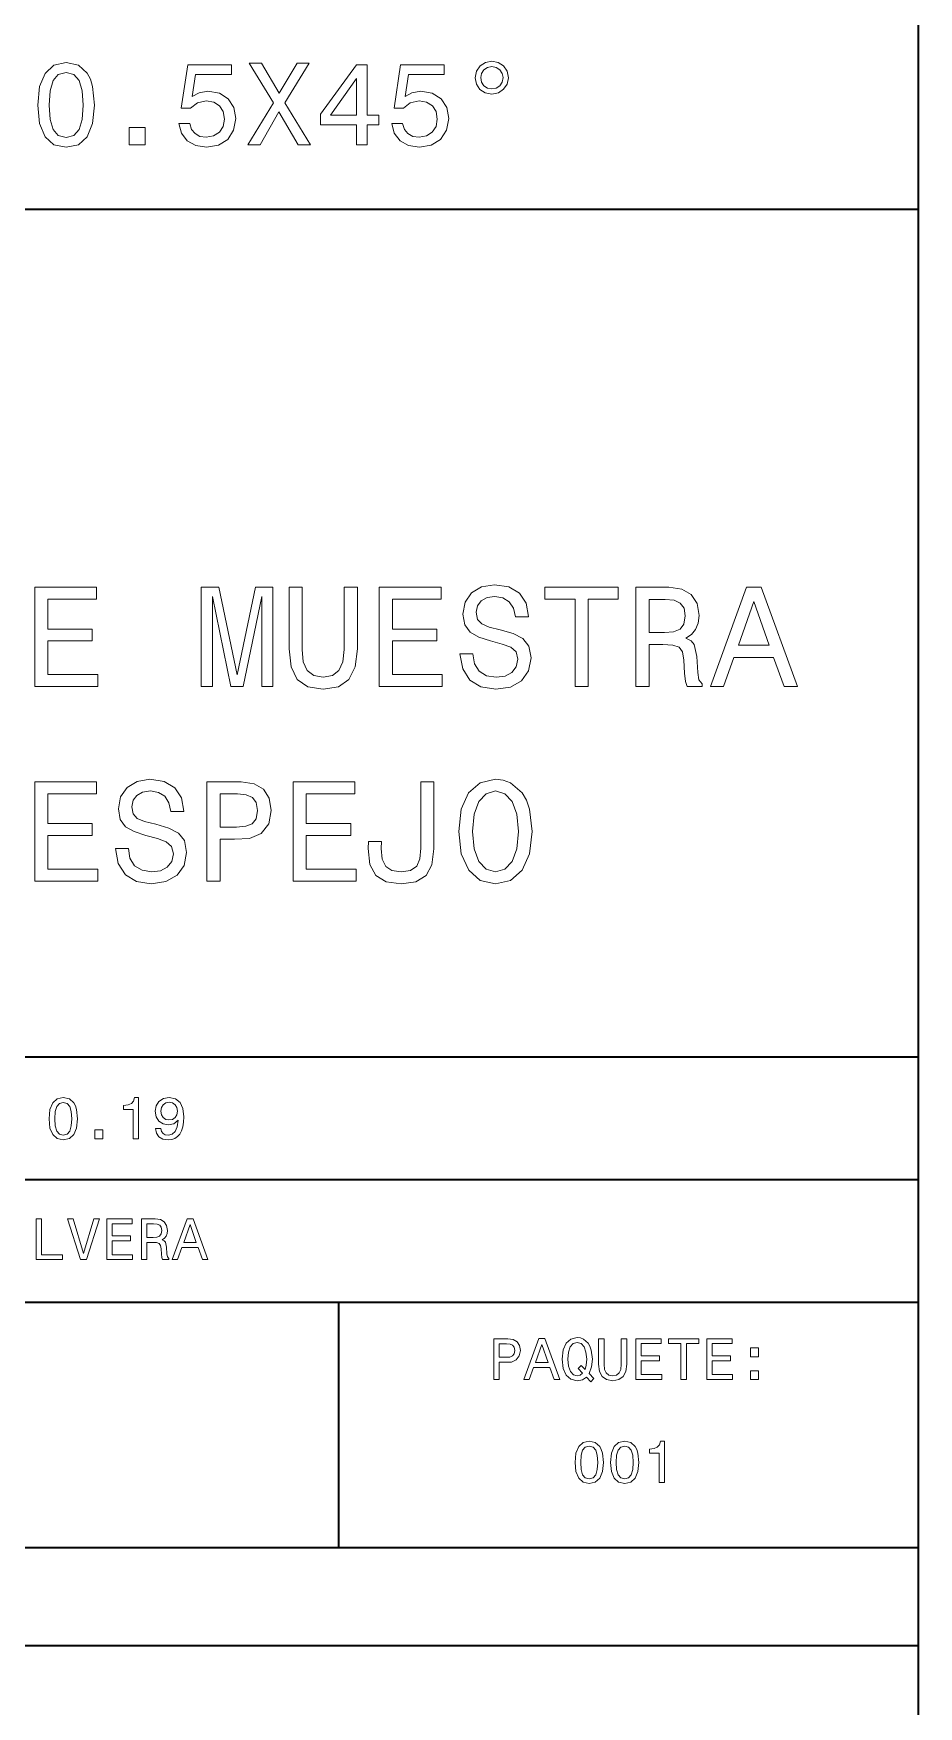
# Model space of a CAD drawing. Extents: x 5 to 413, y 5 to 291.
# Drawn here: x 375.3 to 413.4, y 77.3 to 149.3 of the extents above; entities that cross this region are included whole.
import ezdxf

# ---------------------------------------------------------------- set-up
doc = ezdxf.new("R2010")
doc.units = 0

msp = doc.modelspace()

# ---------------------------------------------------------------- linework, layer by layer
at = {"color": 7, "lineweight": 35}
for p, q in [((413.367157, 5.281658), (413.367157, 290.786957)), ((335.902863, 141.768616), (413.367157, 141.768616)), ((335.902863, 105.281044), (413.367157, 105.281044)), ((335.902863, 99.999382), (413.367157, 99.999382)), ((335.902863, 94.717728), (413.367157, 94.717728)), ((388.395416, 94.717728), (388.395416, 84.154411)), ((335.902863, 84.154411), (413.367157, 84.154411)), ((335.902863, 79.929085), (413.367157, 79.929085))]:
    msp.add_line(p, q, dxfattribs=at)
at = {"color": 7, "lineweight": 13}
for points in [[(375.449249, 146.251678), (375.52533, 145.455109), (375.763794, 144.886856), (376.144318, 144.541855), (376.671997, 144.430237), (377.19458, 144.541855), (377.575073, 144.886856), (377.808472, 145.455109), (377.889648, 146.251678), (377.808472, 147.043152), (377.712067, 147.357727), (377.575073, 147.616486), (377.19458, 147.961487), (376.671997, 148.078186), (376.144318, 147.961487), (375.763794, 147.611404), (375.52533, 147.043152)], [(375.93631, 146.251678), (375.976898, 146.865585), (376.103729, 147.306992), (376.332031, 147.56575), (376.671997, 147.657074), (377.006836, 147.56575), (377.235168, 147.306992), (377.362, 146.865585), (377.402588, 146.251678), (377.362, 145.63269), (377.235168, 145.191284), (377.006836, 144.932526), (376.671997, 144.846268), (376.332031, 144.932526), (376.103729, 145.191284), (375.976898, 145.63269)], [(381.522369, 145.450043), (381.634003, 145.033997), (381.882599, 144.70929), (382.247925, 144.506332), (382.714691, 144.430237), (383.227112, 144.521561), (383.62793, 144.770172), (383.881622, 145.165909), (383.978027, 145.673279), (383.891785, 146.145126), (383.648254, 146.515503), (383.2677, 146.753967), (382.775574, 146.84021), (382.39505, 146.779327), (382.100769, 146.611893), (382.242828, 147.560669), (383.785217, 147.560669), (383.785217, 147.976715), (381.902893, 147.976715), (381.62384, 146.109604), (382.029755, 146.109604), (382.324005, 146.348068), (382.699463, 146.434326), (383.02417, 146.37851), (383.272797, 146.216156), (383.430084, 145.967545), (383.48587, 145.647903), (383.430084, 145.328262), (383.2677, 145.079666), (383.019104, 144.922379), (382.699463, 144.866562), (382.430573, 144.902084), (382.222534, 145.018784), (382.070343, 145.201431), (381.994232, 145.450043)], [(384.490479, 144.531708), (385.023193, 144.531708), (385.829895, 145.957397), (386.651825, 144.531708), (387.189636, 144.531708), (386.088654, 146.343002), (387.13382, 148.057892), (386.621399, 148.057892), (385.845123, 146.753967), (385.084076, 148.057892), (384.551331, 148.057892), (385.591431, 146.337921)], [(389.168365, 144.531708), (389.625, 144.531708), (389.625, 145.404373), (390.127289, 145.404373), (390.127289, 145.810272), (389.625, 145.810272), (389.625, 147.976715), (389.1633, 147.976715), (387.620911, 145.850861), (387.620911, 145.404373), (389.168365, 145.404373)], [(390.685364, 145.450043), (390.796997, 145.033997), (391.045593, 144.70929), (391.410889, 144.506332), (391.877686, 144.430237), (392.390106, 144.521561), (392.790924, 144.770172), (393.044617, 145.165909), (393.141022, 145.673279), (393.054749, 146.145126), (392.811218, 146.515503), (392.430695, 146.753967), (391.938568, 146.84021), (391.558044, 146.779327), (391.263763, 146.611893), (391.405823, 147.560669), (392.948212, 147.560669), (392.948212, 147.976715), (391.065887, 147.976715), (390.786865, 146.109604), (391.192749, 146.109604), (391.487, 146.348068), (391.862457, 146.434326), (392.187164, 146.37851), (392.435791, 146.216156), (392.593048, 145.967545), (392.648865, 145.647903), (392.593048, 145.328262), (392.430695, 145.079666), (392.182098, 144.922379), (391.862457, 144.866562), (391.593567, 144.902084), (391.385529, 145.018784), (391.233337, 145.201431), (391.157227, 145.450043)], [(394.997955, 148.139069), (394.718903, 148.083252), (394.490601, 147.931046), (394.338379, 147.702728), (394.282593, 147.423676), (394.333313, 147.144638), (394.485535, 146.921387), (394.713837, 146.76918), (394.997955, 146.713379), (395.282104, 146.76918), (395.50531, 146.926468), (395.657532, 147.149704), (395.713348, 147.423676), (395.652466, 147.702728), (395.500244, 147.931046), (395.271942, 148.083252)], [(394.997955, 147.90567), (395.185699, 147.865082), (395.337891, 147.763611), (395.439362, 147.611404), (395.47995, 147.428757), (395.439362, 147.241028), (395.337891, 147.08374), (395.185699, 146.977203), (394.997955, 146.941681), (394.805176, 146.977203), (394.652954, 147.08374), (394.551483, 147.235962), (394.515961, 147.428757), (394.551483, 147.611404), (394.65802, 147.763611), (394.810242, 147.865082)], [(388.047089, 145.810272), (389.168365, 147.388168), (389.168365, 145.810272)], [(379.376221, 144.531708), (380.076385, 144.531708), (380.076385, 145.287674), (379.376221, 145.287674)], [(375.319885, 121.214745), (378.029938, 121.214745), (378.029938, 121.732117), (375.886536, 121.732117), (375.886536, 123.179535), (377.795898, 123.179535), (377.795898, 123.69075), (375.886536, 123.69075), (375.886536, 124.971863), (377.980682, 124.971863), (377.980682, 125.489235), (375.319885, 125.489235)], [(382.489227, 121.214745), (382.96347, 121.214745), (382.96347, 125.095047), (383.76416, 121.214745), (384.293854, 121.214745), (385.088409, 125.095047), (385.088409, 121.214745), (385.568817, 121.214745), (385.568817, 125.489235), (384.817383, 125.489235), (384.029022, 121.719803), (383.246796, 125.489235), (382.489227, 125.489235)], [(386.264801, 122.840775), (386.351044, 122.070877), (386.62204, 121.522705), (387.07782, 121.208588), (387.736877, 121.097717), (388.38974, 121.208588), (388.84552, 121.522705), (389.116516, 122.064713), (389.208923, 122.840775), (389.208923, 125.489235), (388.636108, 125.489235), (388.636108, 122.809982), (388.580688, 122.286446), (388.414368, 121.910736), (388.131042, 121.689003), (387.736877, 121.615097), (387.330353, 121.689003), (387.047028, 121.910736), (386.880737, 122.280289), (386.831451, 122.809982), (386.831451, 125.489235), (386.264801, 125.489235)], [(390.151276, 121.214745), (392.861328, 121.214745), (392.861328, 121.732117), (390.717926, 121.732117), (390.717926, 123.179535), (392.627289, 123.179535), (392.627289, 123.69075), (390.717926, 123.69075), (390.717926, 124.971863), (392.812042, 124.971863), (392.812042, 125.489235), (390.151276, 125.489235)], [(394.179382, 122.625206), (393.618896, 122.625206), (393.742096, 121.972328), (394.050049, 121.491913), (394.524323, 121.202423), (395.164856, 121.097717), (395.799255, 121.196266), (396.273529, 121.46727), (396.575317, 121.892258), (396.686188, 122.452744), (396.593811, 122.957802), (396.335114, 123.284241), (395.91629, 123.499809), (395.355804, 123.65995), (394.875397, 123.776978), (394.561279, 123.912483), (394.38266, 124.109573), (394.327209, 124.417534), (394.38266, 124.694702), (394.542786, 124.904114), (394.789154, 125.045776), (395.12793, 125.095047), (395.472839, 125.033455), (395.743835, 124.867157), (395.922455, 124.589996), (396.008698, 124.214279), (396.569183, 124.214279), (396.569183, 124.226601), (396.470642, 124.805565), (396.181152, 125.23671), (395.725342, 125.507713), (395.109436, 125.600105), (394.555115, 125.507713), (394.123962, 125.249031), (393.846802, 124.848679), (393.74826, 124.331306), (393.828308, 123.869362), (394.062378, 123.555244), (394.431915, 123.345833), (394.936981, 123.185692), (395.435883, 123.044029), (395.811584, 122.908531), (396.03949, 122.711433), (396.119537, 122.391151), (396.045654, 122.064713), (395.854706, 121.818344), (395.565216, 121.664368), (395.189514, 121.615097), (394.770691, 121.682846), (394.450409, 121.879936), (394.247162, 122.200218)], [(398.577087, 121.214745), (399.143738, 121.214745), (399.143738, 124.971863), (400.437164, 124.971863), (400.437164, 125.489235), (397.277466, 125.489235), (397.277466, 124.971863), (398.577087, 124.971863)], [(401.194733, 121.214745), (401.767548, 121.214745), (401.767548, 123.019394), (402.352661, 123.019394), (402.783813, 123.000916), (403.05481, 122.914688), (403.202637, 122.711433), (403.264221, 122.348038), (403.295044, 121.793709), (403.33197, 121.430321), (403.405884, 121.214745), (404.052612, 121.214745), (404.052612, 121.331772), (403.91095, 121.504227), (403.861694, 121.824509), (403.818573, 122.514336), (403.713867, 123.025551), (403.572205, 123.185692), (403.350464, 123.302719), (403.596832, 123.456696), (403.769287, 123.672272), (403.880157, 123.943275), (403.917114, 124.269714), (403.830872, 124.787086), (403.584503, 125.175117), (403.178009, 125.409164), (402.623688, 125.489235), (401.194733, 125.489235)], [(404.403687, 121.214745), (404.970337, 121.214745), (405.419952, 122.471222), (407.126068, 122.471222), (407.575684, 121.214745), (408.154633, 121.214745), (406.59021, 125.495399), (405.961975, 125.495399)], [(402.463531, 124.965706), (402.839233, 124.928749), (403.104095, 124.811722), (403.270386, 124.596153), (403.325836, 124.257393), (403.264221, 123.900162), (403.097931, 123.684586), (402.814606, 123.573723), (402.426575, 123.542923), (401.767548, 123.542923), (401.767548, 124.965706)], [(405.617065, 122.994759), (406.276093, 124.879478), (406.93512, 122.994759)], [(375.319885, 112.840096), (378.029938, 112.840096), (378.029938, 113.357468), (375.886536, 113.357468), (375.886536, 114.804886), (377.795898, 114.804886), (377.795898, 115.316101), (375.886536, 115.316101), (375.886536, 116.597214), (377.980682, 116.597214), (377.980682, 117.114586), (375.319885, 117.114586)], [(379.348022, 114.250557), (378.787537, 114.250557), (378.910706, 113.597679), (379.218689, 113.117264), (379.692932, 112.827774), (380.333496, 112.723068), (380.967896, 112.821617), (381.442139, 113.092621), (381.743958, 113.517609), (381.854828, 114.078094), (381.762421, 114.583153), (381.503754, 114.909592), (381.08493, 115.12516), (380.524414, 115.285301), (380.044006, 115.402328), (379.729889, 115.537834), (379.55127, 115.734924), (379.49585, 116.042885), (379.55127, 116.320053), (379.711426, 116.529465), (379.957794, 116.671127), (380.296539, 116.720398), (380.641449, 116.658806), (380.912445, 116.492508), (381.091064, 116.215347), (381.177307, 115.83963), (381.737793, 115.83963), (381.737793, 115.851952), (381.639252, 116.430916), (381.349762, 116.862061), (380.893982, 117.133064), (380.278046, 117.225456), (379.723724, 117.133064), (379.292572, 116.874382), (379.015411, 116.47403), (378.91687, 115.956657), (378.996948, 115.494713), (379.230988, 115.180595), (379.600555, 114.971184), (380.105591, 114.811043), (380.604492, 114.66938), (380.980225, 114.533882), (381.208099, 114.336784), (381.288177, 114.016502), (381.214264, 113.690063), (381.023315, 113.443695), (380.733826, 113.289719), (380.358124, 113.240448), (379.939301, 113.308197), (379.619019, 113.505287), (379.415771, 113.825569)], [(382.729431, 112.840096), (383.296082, 112.840096), (383.296082, 114.644745), (383.924316, 114.644745), (384.558716, 114.675537), (385.063782, 114.891113), (385.390198, 115.309937), (385.501068, 115.882744), (385.414856, 116.412437), (385.168457, 116.800468), (384.761963, 117.034515), (384.207642, 117.114586), (382.729431, 117.114586)], [(386.44342, 112.840096), (389.153473, 112.840096), (389.153473, 113.357468), (387.010071, 113.357468), (387.010071, 114.804886), (388.919434, 114.804886), (388.919434, 115.316101), (387.010071, 115.316101), (387.010071, 116.597214), (389.104218, 116.597214), (389.104218, 117.114586), (386.44342, 117.114586)], [(391.937439, 114.256714), (391.894318, 113.800934), (391.764984, 113.486816), (391.500153, 113.295876), (391.093628, 113.240448), (390.693298, 113.295876), (390.428436, 113.474495), (390.274475, 113.788612), (390.231354, 114.244392), (390.243652, 114.552353), (389.689331, 114.552353), (389.677002, 114.238235), (389.750916, 113.554565), (390.003448, 113.080307), (390.440765, 112.81546), (391.087463, 112.723068), (391.728027, 112.81546), (392.165344, 113.080307), (392.417877, 113.548409), (392.497925, 114.232079), (392.497925, 117.114586), (391.937439, 117.114586)], [(393.569641, 114.977341), (393.680511, 114.016502), (394.000793, 113.308197), (394.499664, 112.870895), (395.152557, 112.723068), (395.799255, 112.870895), (396.304321, 113.308197), (396.618439, 114.016502), (396.735474, 114.977341), (396.618439, 115.932022), (396.482941, 116.320053), (396.304321, 116.640327), (395.799255, 117.077637), (395.491302, 117.188499), (395.152557, 117.231613), (394.49353, 117.077637), (393.994629, 116.646492), (393.680511, 115.938179)], [(394.160919, 114.977341), (394.228668, 115.72261), (394.431915, 116.270775), (394.746033, 116.603371), (395.152557, 116.720398), (395.552917, 116.603371), (395.867035, 116.264618), (396.070282, 115.716446), (396.144196, 114.977341), (396.070282, 114.232079), (395.867035, 113.683907), (395.552917, 113.351311), (395.152557, 113.240448), (394.746033, 113.351311), (394.431915, 113.683907), (394.228668, 114.225922)], [(384.05365, 116.591057), (384.423218, 116.5541), (384.694214, 116.437073), (384.85437, 116.221504), (384.90979, 115.882744), (384.848206, 115.525513), (384.681885, 115.309937), (384.39856, 115.199074), (384.010529, 115.168274), (383.296082, 115.168274), (383.296082, 116.591057)], [(375.935211, 102.610275), (375.973267, 102.21199), (376.092499, 101.927864), (376.282776, 101.755363), (376.5466, 101.699554), (376.807892, 101.755363), (376.998138, 101.927864), (377.114838, 102.21199), (377.155426, 102.610275), (377.114838, 103.006012), (377.06665, 103.1633), (376.998138, 103.292679), (376.807892, 103.465179), (376.5466, 103.523529), (376.282776, 103.465179), (376.092499, 103.290138), (375.973267, 103.006012)], [(376.178741, 102.610275), (376.199036, 102.917229), (376.262451, 103.137932), (376.376617, 103.267311), (376.5466, 103.312973), (376.71402, 103.267311), (376.828186, 103.137932), (376.891602, 102.917229), (376.911896, 102.610275), (376.891602, 102.300781), (376.828186, 102.080078), (376.71402, 101.950699), (376.5466, 101.90757), (376.376617, 101.950699), (376.262451, 102.080078), (376.199036, 102.300781)], [(379.555267, 101.75029), (379.786102, 101.75029), (379.786102, 103.523529), (379.613617, 103.523529), (379.567932, 103.368782), (379.476624, 103.264771), (379.337097, 103.203888), (379.144287, 103.183594), (379.144287, 103.003479), (379.555267, 103.003479)], [(380.519257, 102.186623), (380.557312, 101.986214), (380.666382, 101.831467), (380.838898, 101.735069), (381.0672, 101.699554), (381.216888, 101.717308), (381.351318, 101.762978), (381.465485, 101.841614), (381.56189, 101.953232), (381.638, 102.092758), (381.693787, 102.265266), (381.726776, 102.463135), (381.739471, 102.691452), (381.69632, 103.049141), (381.572021, 103.310432), (381.374146, 103.46772), (381.102722, 103.523529), (380.854095, 103.477867), (380.666382, 103.356094), (380.544617, 103.168373), (380.504028, 102.932449), (380.544617, 102.688911), (380.663849, 102.503723), (380.841431, 102.387032), (381.0672, 102.348976), (381.305664, 102.397179), (381.485779, 102.544312), (381.44519, 102.262726), (381.364014, 102.062317), (381.239716, 101.943085), (381.069733, 101.905037), (380.937836, 101.922791), (380.841431, 101.978607), (380.778015, 102.06739), (380.752625, 102.186623)], [(380.750092, 102.934982), (380.775452, 103.09227), (380.846497, 103.216568), (380.95813, 103.295212), (381.102722, 103.32312), (381.25238, 103.295212), (381.366547, 103.216568), (381.437592, 103.094803), (381.465485, 102.937523), (381.437592, 102.777702), (381.366547, 102.65847), (381.249847, 102.5849), (381.095093, 102.559532), (380.955566, 102.5849), (380.846497, 102.65847), (380.775452, 102.775162)], [(377.898712, 101.75029), (378.24881, 101.75029), (378.24881, 102.128273), (377.898712, 102.128273)], [(375.378754, 96.544426), (376.510162, 96.544426), (376.510162, 96.757523), (375.612152, 96.757523), (375.612152, 98.304977), (375.378754, 98.304977)], [(377.862305, 98.307518), (377.420898, 96.808258), (376.966797, 98.307518), (376.7258, 98.307518), (377.294067, 96.544426), (377.547729, 96.544426), (378.103302, 98.307518)], [(378.415314, 96.544426), (379.531525, 96.544426), (379.531525, 96.757523), (378.648712, 96.757523), (378.648712, 97.353668), (379.43512, 97.353668), (379.43512, 97.564224), (378.648712, 97.564224), (378.648712, 98.091888), (379.51123, 98.091888), (379.51123, 98.304977), (378.415314, 98.304977)], [(379.909515, 96.544426), (380.145447, 96.544426), (380.145447, 97.287712), (380.386444, 97.287712), (380.564026, 97.280106), (380.675629, 97.244591), (380.736511, 97.160873), (380.761871, 97.0112), (380.774567, 96.78289), (380.789795, 96.633217), (380.820221, 96.544426), (381.086609, 96.544426), (381.086609, 96.592628), (381.028259, 96.663658), (381.007965, 96.79557), (380.990204, 97.079697), (380.947083, 97.290253), (380.888733, 97.356209), (380.797394, 97.404411), (380.898865, 97.467827), (380.96991, 97.556618), (381.015564, 97.668236), (381.030792, 97.802689), (380.99527, 98.015778), (380.893799, 98.175598), (380.726379, 98.272003), (380.498047, 98.304977), (379.909515, 98.304977)], [(380.432098, 98.089348), (380.586853, 98.074127), (380.695923, 98.025925), (380.764435, 97.937141), (380.787262, 97.797615), (380.761871, 97.650482), (380.69339, 97.561691), (380.576691, 97.516029), (380.41687, 97.503342), (380.145447, 97.503342), (380.145447, 98.089348)], [(381.231201, 96.544426), (381.464569, 96.544426), (381.64978, 97.061935), (382.352478, 97.061935), (382.537659, 96.544426), (382.776123, 96.544426), (382.131775, 98.307518), (381.873016, 98.307518)], [(381.730957, 97.277565), (382.00238, 98.053833), (382.273834, 97.277565)], [(395.082703, 91.381424), (395.316101, 91.381424), (395.316101, 92.12471), (395.57486, 92.12471), (395.836151, 92.137398), (396.044159, 92.226181), (396.178619, 92.398689), (396.224274, 92.634613), (396.188782, 92.852776), (396.08728, 93.012596), (395.919861, 93.109001), (395.691559, 93.141975), (395.082703, 93.141975)], [(395.628143, 92.926346), (395.780334, 92.911125), (395.891968, 92.862923), (395.957916, 92.774139), (395.980743, 92.634613), (395.955383, 92.48748), (395.886871, 92.398689), (395.770203, 92.353027), (395.610382, 92.34034), (395.316101, 92.34034), (395.316101, 92.926346)], [(396.373962, 91.381424), (396.60733, 91.381424), (396.792542, 91.898933), (397.495239, 91.898933), (397.68042, 91.381424), (397.918884, 91.381424), (397.274536, 93.144516), (397.015778, 93.144516)], [(399.065521, 91.490509), (399.258331, 91.2901), (399.392761, 91.424553), (399.184753, 91.637642), (399.29129, 91.926842), (399.32428, 92.261703), (399.276062, 92.654907), (399.220276, 92.814728), (399.146698, 92.94664), (398.93869, 93.126755), (398.811829, 93.172417), (398.672302, 93.190178), (398.403412, 93.126755), (398.197937, 92.949181), (398.06601, 92.65744), (398.020355, 92.261703), (398.06601, 91.865959), (398.195404, 91.574219), (398.400879, 91.394112), (398.672302, 91.333221), (398.893005, 91.37381)], [(398.905701, 91.652863), (398.796631, 91.571686), (398.672302, 91.546318), (398.507416, 91.59198), (398.378052, 91.728966), (398.291779, 91.952209), (398.263885, 92.261703), (398.291779, 92.568657), (398.375519, 92.794434), (398.504883, 92.931419), (398.672302, 92.979622), (398.837219, 92.931419), (398.966583, 92.791893), (399.050293, 92.566116), (399.08075, 92.261703), (399.057922, 91.997871), (399.009705, 91.817757), (398.844818, 91.990257), (398.707825, 91.860886)], [(399.59317, 92.051147), (399.628693, 91.734039), (399.740326, 91.508263), (399.92804, 91.378883), (400.199493, 91.333221), (400.468384, 91.378883), (400.656097, 91.508263), (400.767731, 91.731506), (400.805786, 92.051147), (400.805786, 93.141975), (400.569855, 93.141975), (400.569855, 92.03846), (400.547028, 91.82283), (400.478516, 91.668083), (400.361847, 91.576759), (400.199493, 91.546318), (400.032043, 91.576759), (399.915344, 91.668083), (399.846863, 91.820297), (399.826569, 92.03846), (399.826569, 93.141975), (399.59317, 93.141975)], [(401.193909, 91.381424), (402.31012, 91.381424), (402.31012, 91.594513), (401.427307, 91.594513), (401.427307, 92.190666), (402.213715, 92.190666), (402.213715, 92.401222), (401.427307, 92.401222), (401.427307, 92.928886), (402.289825, 92.928886), (402.289825, 93.141975), (401.193909, 93.141975)], [(403.137115, 91.381424), (403.370514, 91.381424), (403.370514, 92.928886), (403.903229, 92.928886), (403.903229, 93.141975), (402.601837, 93.141975), (402.601837, 92.928886), (403.137115, 92.928886)], [(404.24823, 91.381424), (405.364441, 91.381424), (405.364441, 91.594513), (404.481628, 91.594513), (404.481628, 92.190666), (405.268036, 92.190666), (405.268036, 92.401222), (404.481628, 92.401222), (404.481628, 92.928886), (405.344147, 92.928886), (405.344147, 93.141975), (404.24823, 93.141975)], [(396.873718, 92.114563), (397.145142, 92.890831), (397.416595, 92.114563)], [(406.133087, 92.365707), (406.483185, 92.365707), (406.483185, 92.743698), (406.133087, 92.743698)], [(406.133087, 91.381424), (406.483185, 91.381424), (406.483185, 91.759407), (406.133087, 91.759407)], [(398.578705, 87.815971), (398.61673, 87.417686), (398.735962, 87.13356), (398.926239, 86.96106), (399.190063, 86.905251), (399.451355, 86.96106), (399.641632, 87.13356), (399.758301, 87.417686), (399.798889, 87.815971), (399.758301, 88.211708), (399.710114, 88.368996), (399.641632, 88.498375), (399.451355, 88.670876), (399.190063, 88.729225), (398.926239, 88.670876), (398.735962, 88.495834), (398.61673, 88.211708)], [(400.105865, 87.815971), (400.143921, 87.417686), (400.263153, 87.13356), (400.4534, 86.96106), (400.717224, 86.905251), (400.978516, 86.96106), (401.168793, 87.13356), (401.285492, 87.417686), (401.32608, 87.815971), (401.285492, 88.211708), (401.237274, 88.368996), (401.168793, 88.498375), (400.978516, 88.670876), (400.717224, 88.729225), (400.4534, 88.670876), (400.263153, 88.495834), (400.143921, 88.211708)], [(402.19873, 86.955986), (402.429596, 86.955986), (402.429596, 88.729225), (402.25708, 88.729225), (402.211426, 88.574478), (402.120087, 88.470467), (401.98056, 88.409584), (401.787781, 88.38929), (401.787781, 88.209175), (402.19873, 88.209175)], [(398.822235, 87.815971), (398.842529, 88.122925), (398.905945, 88.343628), (399.020111, 88.473007), (399.190063, 88.518669), (399.357483, 88.473007), (399.471649, 88.343628), (399.535065, 88.122925), (399.555359, 87.815971), (399.535065, 87.506477), (399.471649, 87.285774), (399.357483, 87.156395), (399.190063, 87.113266), (399.020111, 87.156395), (398.905945, 87.285774), (398.842529, 87.506477)], [(400.349396, 87.815971), (400.36969, 88.122925), (400.433105, 88.343628), (400.547272, 88.473007), (400.717224, 88.518669), (400.884674, 88.473007), (400.99881, 88.343628), (401.062225, 88.122925), (401.08252, 87.815971), (401.062225, 87.506477), (400.99881, 87.285774), (400.884674, 87.156395), (400.717224, 87.113266), (400.547272, 87.156395), (400.433105, 87.285774), (400.36969, 87.506477)]]:
    msp.add_lwpolyline(points, close=True, dxfattribs=at)

doc.saveas('drawing.dxf')
